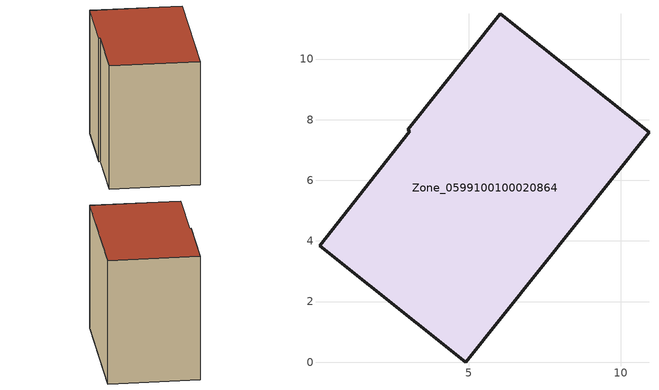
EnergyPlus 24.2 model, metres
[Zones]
Zone_0599100100020864
 floor ground (C_G): 0.07,3.85 3.05,7.62 2.99,7.67 6.03,11.49 10.94,7.58 4.9,0 z0.47
 wall outside (C_F): 10.94,7.58 6.03,11.49 2.99,7.67 3.05,7.62 0.07,3.85 4.9,0 10.94,7.58 z0.47:9.47
 roof outside (C_R): 3.05,7.62 0.07,3.85 4.9,0 10.94,7.58 6.03,11.49 2.99,7.67 z9.47
[BUILDING]
Pand.0599100100020864: North Axis=0; Terrain=City; Loads Convergence Tolerance Value=0.04; Temperature Convergence Tolerance Value=0.4; Solar Distribution=FullExterior; Maximum Number of Warmup Days=25; Minimum Number of Warmup Days=1
[Site:Location]
Rotterdam.The.Hague.AP_ZH_NLD Design_Conditions: Latitude=51.96; Longitude=4.45; Time Zone=1; Elevation=-4.5
[SITE:GROUNDTEMPERATURE:BUILDINGSURFACE]
18, 18, 18, 18, 18, 18, 18, 18, 18, 18, 18, 18
[MATERIAL] Thermal Absorptance=0.9; Solar Absorptance=0.7; Visible Absorptance=0.7
Name | Roughness | Thickness | Conductivity | Density | Specific Heat
G.TC.2015-2018 | MediumSmooth | 0.15 | 0.0428571 | 540 | 1210
F.TC.2015-2018 | Rough | 0.3 | 0.0666667 | 1920 | 840
R.TC.2015-2018 | MediumRough | 0.2 | 0.0333333 | 1500 | 1000
[CONSTRUCTION]
C_G: G.TC.2015-2018
C_F: F.TC.2015-2018
C_R: R.TC.2015-2018
[ZONE]
Zone_0599100100020864: Type=1; Multiplier=1; Ceiling Height=Autocalculate; Volume=Autocalculate; Floor Area=autocalculate; Part of Total Floor Area=Yes
[ZONEINFILTRATION:DESIGNFLOWRATE]
Infil_Zone_0599100100020864: Zone or ZoneList or Space or SpaceList=Zone_0599100100020864; Schedule=AlwaysOn; Design Flow Rate Calculation Method=Flow/Area; Flow Rate per Floor Area=0.0015; Constant Term Coefficient=1; Temperature Term Coefficient=0; Velocity Term Coefficient=0; Velocity Squared Term Coefficient=0
[HVACTEMPLATE:ZONE:IDEALLOADSAIRSYSTEM]
Zone_0599100100020864: Maximum Heating Supply Air Temperature=50; Minimum Cooling Supply Air Temperature=13; Maximum Heating Supply Air Humidity Ratio=0.0156; Minimum Cooling Supply Air Humidity Ratio=0.0077; Heating Limit=NoLimit; Cooling Limit=NoLimit; Dehumidification Control Type=ConstantSensibleHeatRatio; Cooling Sensible Heat Ratio=0.7; Dehumidification Setpoint=60; Humidification Control Type=None; Humidification Setpoint=30; Outdoor Air Method=None; Outdoor Air Flow Rate per Person=0.00944; Outdoor Air Flow Rate per Zone Floor Area=0; Outdoor Air Flow Rate per Zone=0; Demand Controlled Ventilation Type=None; Outdoor Air Economizer Type=NoEconomizer; Heat Recovery Type=None; Sensible Heat Recovery Effectiveness=0.7; Latent Heat Recovery Effectiveness=0.65
[ZONECONTROL:THERMOSTAT]
ThermostatControl_Zone_0599100100020864: Zone or ZoneList=Zone_0599100100020864; Control Type Schedule=DualSetpointControlType; Control 1=Thermostat_Zone_0599100100020864; Temperature Difference Between Cutout And Setpoint=0
[THERMOSTATSETPOINT:DUALSETPOINT]
Thermostat_Zone_0599100100020864: Heating Setpoint Temperature Schedule=HeatingSetpoint_Zone_0599100100020864; Cooling Setpoint Temperature Schedule=CoolingSetpoint_Zone_0599100100020864
[SCHEDULE:COMPACT]
HeatingSetpoint_Zone_0599100100020864: Through: 12/31, For: AllDays, Until: 24:00, 21
CoolingSetpoint_Zone_0599100100020864: Through: 12/31, For: AllDays, Until: 24:00, 24
DualSetpointControlType: Through: 12/31, For: AllDays, Until: 24:00, 4
AlwaysOn: Through: 12/31, For: AllDays, Until: 24:00, 1
